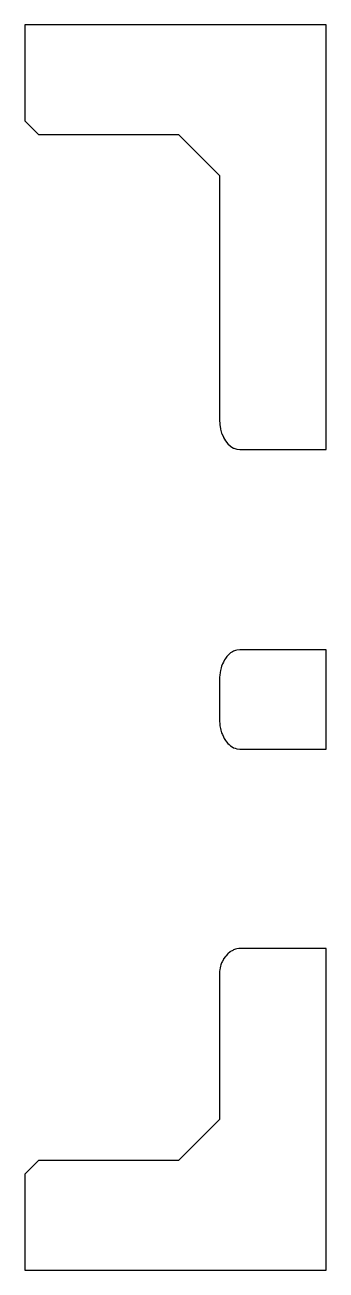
# Model space of a CAD drawing. Header units: metres. Extents: x 0 to 47.5, y 0 to 45.5.
# Drawn here: x 0 to 11, y 0 to 45.5 of the extents above.
import ezdxf

# ---------------------------------------------------------------- set-up
doc = ezdxf.new("R2010")
doc.units = ezdxf.units.M

msp = doc.modelspace()

# ---------------------------------------------------------------- linework, layer by layer
for p, q in [((11, 45.5), (0, 45.5)), ((0, 45.5), (0, 42)), ((11, 29.9861), (11, 45.5)), ((0, 42), (0.5, 41.5)), ((0.5, 41.5), (5.60409, 41.5)), ((5.60409, 41.5), (7.10409, 40)), ((7.10409, 40), (7.10409, 31.0835)), ((7.10409, 31.0835), (7.10484, 31.0694)), ((7.10484, 31.0694), (7.11332, 30.9118)), ((7.11332, 30.9118), (7.11574, 30.897)), ((7.11574, 30.897), (7.14079, 30.7444)), ((7.14079, 30.7444), (7.14504, 30.7294)), ((7.14504, 30.7294), (7.18583, 30.5853)), ((7.18583, 30.5853), (7.19198, 30.5706)), ((7.19198, 30.5706), (7.24732, 30.4385)), ((7.24732, 30.4385), (7.25538, 30.4246)), ((7.25538, 30.4246), (7.32376, 30.3075)), ((7.32376, 30.3075), (7.41325, 30.1957)), ((7.41325, 30.1957), (7.51359, 30.1057)), ((7.51359, 30.1057), (7.52635, 30.098)), ((7.52635, 30.098), (7.62232, 30.0398)), ((7.62232, 30.0398), (7.63601, 30.035)), ((7.63601, 30.035), (7.73676, 29.9996)), ((7.73676, 29.9996), (7.85409, 29.9861)), ((7.85409, 29.9861), (11, 29.9861)), ((7.29302, 22.2962), (7.24732, 22.2179)), ((7.32376, 22.3488), (7.29302, 22.2962)), ((7.37766, 22.4162), (7.32376, 22.3488)), ((7.41325, 22.4607), (7.37766, 22.4162)), ((7.47405, 22.5152), (7.41325, 22.4607)), ((7.51359, 22.5506), (7.47405, 22.5152)), ((7.57977, 22.5908), (7.51359, 22.5506)), ((7.62232, 22.6165), (7.57977, 22.5908)), ((7.69219, 22.6411), (7.62232, 22.6165)), ((7.73676, 22.6567), (7.69219, 22.6411)), ((7.85409, 22.6703), (7.73676, 22.6567)), ((11, 22.6703), (7.85409, 22.6703)), ((11, 19.0361), (11, 22.6703)), ((7.12929, 21.8419), (7.11332, 21.7445)), ((7.14079, 21.912), (7.12929, 21.8419)), ((7.16724, 22.0054), (7.14079, 21.912)), ((7.18583, 22.0711), (7.16724, 22.0054)), ((7.22229, 22.1581), (7.18583, 22.0711)), ((7.24732, 22.2179), (7.22229, 22.1581)), ((7.1094, 21.6716), (7.10409, 21.5729)), ((7.10409, 21.5729), (7.10409, 20.1335)), ((7.11332, 21.7445), (7.1094, 21.6716)), ((7.10409, 20.1335), (7.10795, 20.0617)), ((7.10795, 20.0617), (7.11332, 19.9618)), ((7.11332, 19.9618), (7.12515, 19.8897)), ((7.12515, 19.8897), (7.14079, 19.7944)), ((7.14079, 19.7944), (7.16073, 19.724)), ((7.16073, 19.724), (7.18583, 19.6353)), ((7.18583, 19.6353), (7.21375, 19.5686)), ((7.21375, 19.5686), (7.24732, 19.4885)), ((7.24732, 19.4885), (7.28281, 19.4277)), ((7.28281, 19.4277), (7.32376, 19.3575)), ((7.32376, 19.3575), (7.36611, 19.3046)), ((7.36611, 19.3046), (7.41325, 19.2457)), ((7.41325, 19.2457), (7.46148, 19.2024)), ((7.46148, 19.2024), (7.51359, 19.1557)), ((7.51359, 19.1557), (7.56648, 19.1237)), ((7.56648, 19.1237), (7.62232, 19.0898)), ((7.62232, 19.0898), (7.67844, 19.0701)), ((7.67844, 19.0701), (7.73676, 19.0496)), ((7.73676, 19.0496), (7.85409, 19.0361)), ((7.85409, 19.0361), (11, 19.0361)), ((7.32376, 11.4578), (7.25887, 11.3679)), ((7.32613, 11.4602), (7.32376, 11.4578)), ((7.34487, 11.4792), (7.32613, 11.4602)), ((7.40488, 11.548), (7.34487, 11.4792)), ((7.41325, 11.5577), (7.40488, 11.548)), ((7.49335, 11.6236), (7.41325, 11.5577)), ((7.51359, 11.6403), (7.49335, 11.6236)), ((7.59061, 11.6832), (7.51359, 11.6403)), ((7.62232, 11.7009), (7.59061, 11.6832)), ((7.69589, 11.7246), (7.62232, 11.7009)), ((7.73676, 11.7378), (7.69589, 11.7246)), ((7.80815, 11.7453), (7.73676, 11.7378)), ((7.85409, 11.7502), (7.80815, 11.7453)), ((11, 11.7502), (7.85409, 11.7502)), ((11, 0), (11, 11.7502)), ((7.11016, 10.9212), (7.10409, 10.8299)), ((7.11332, 10.9688), (7.11016, 10.9212)), ((7.12803, 11.0414), (7.11332, 10.9688)), ((7.14079, 11.1043), (7.12803, 11.0414)), ((7.15921, 11.1569), (7.14079, 11.1043)), ((7.18583, 11.233), (7.15921, 11.1569)), ((7.20303, 11.2663), (7.18583, 11.233)), ((7.24732, 11.3519), (7.20303, 11.2663)), ((7.25887, 11.3679), (7.24732, 11.3519)), ((7.10409, 10.8299), (7.10409, 5.5)), ((7.10409, 5.5), (5.60409, 4)), ((0.5, 4), (0, 3.5)), ((5.60409, 4), (0.5, 4)), ((0, 3.5), (0, 0)), ((0, 0), (11, 0))]:
    msp.add_line(p, q)

doc.saveas('drawing.dxf')
